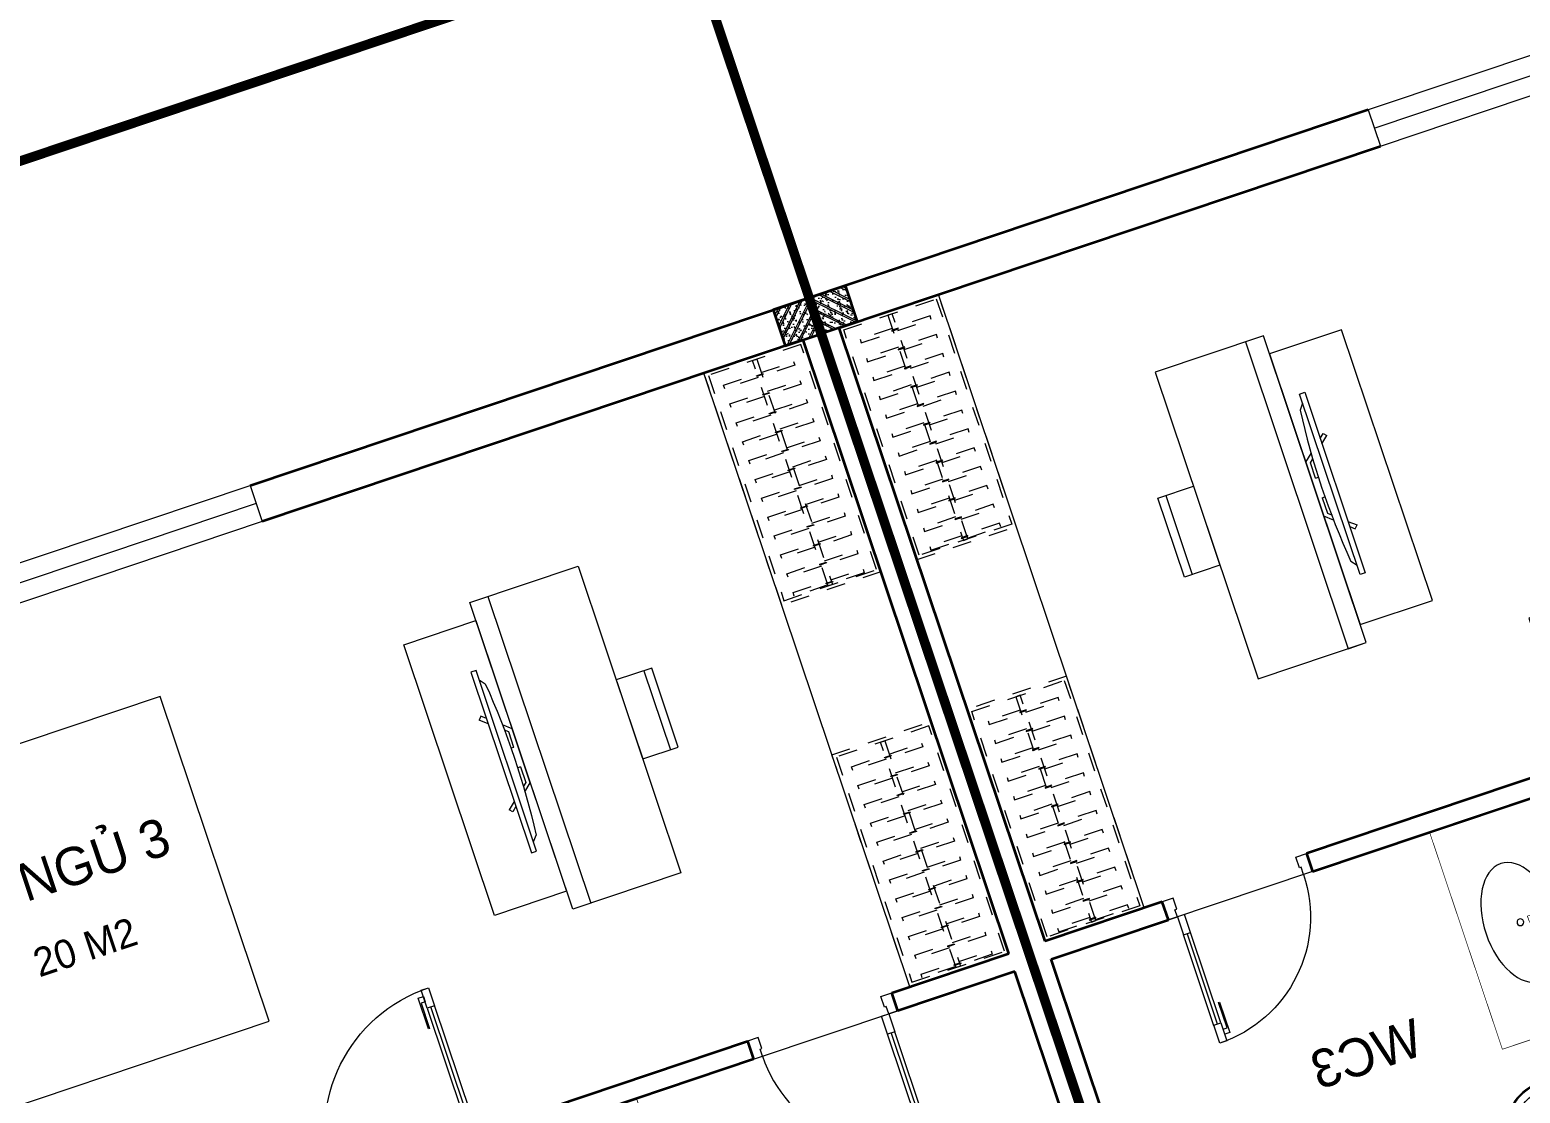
# Model space of a CAD drawing. Header units: metres. Extents: x 568332 to 569219, y 2065964 to 2066430.
# Drawn here: x 568536.01 to 568543.84, y 2066233.18 to 2066238.77 of the extents above; entities that cross this region are included whole.
import ezdxf

# ---------------------------------------------------------------- set-up
doc = ezdxf.new("R2010")
doc.units = ezdxf.units.M
for name, pattern in [('$AUDIT_BAD_LTYPE2', [0]), ('HIDDEN', [0.375, 0.25, -0.125]), ('X-5M-G-MB PHONGNGU$0$HIDDEN2', [0.1875, 0.125, -0.0625]), ('xref-thap C (mb tang 32-2)$0$HIDDEN', [0.375, 0.25, -0.125])]:
    doc.linetypes.add(name, pattern=pattern)
doc.layers.get('0').update_dxf_attribs({"linetype": 'CONTINUOUS'})
doc.layers.get('DEFPOINTS').update_dxf_attribs({"linetype": 'CONTINUOUS'})
for name, color, linetype, lineweight in [('-CONCRETE', 1, 'CONTINUOUS', 35), ('-DIM', 9, 'CONTINUOUS', 13), ('-DOOR', 137, 'CONTINUOUS', 9), ('-FURNITURE', 46, 'CONTINUOUS', 9), ('-HATCH', 8, 'CONTINUOUS', 5), ('-LINE1', 7, 'CONTINUOUS', 18), ('-STEEL1', 1, 'CONTINUOUS', 35), ('-WALL', 4, 'CONTINUOUS', 35), ('TEXT25', 2, 'CONTINUOUS', 13)]:
    doc.layers.add(name, color=color, linetype=linetype, lineweight=lineweight)
doc.styles.add('SVN_AVO_thuong', font='')
doc.styles.add('T1', font='', dxfattribs={"height": 200})
doc.styles.get('SVN_AVO_thuong').set_extended_font_data('SVN-Avo')
doc.styles.get('T1').set_extended_font_data('VNgeometric Light')

# ---------------------------------------------------------------- blocks, each defined once
blk = doc.blocks.new('1800X2000')
at = {"layer": '-FURNITURE'}
blk.add_line((325497.3064970744, 17765.29446492715), (325497.3064973904, 19565.2944651944), dxfattribs=at)
for points in [[(323997.3057774993, 19565.2944651944), (325997.3064971831, 19565.2944651944), (325997.3064971831, 17765.29446484288), (323997.3057774993, 17765.29446484288)], [(325612.9490047574, 19390.79434491032), (325919.0064973457, 19390.79434491032), (325919.0064973457, 18691.29434485664), (325612.9490047574, 18691.29434485664)], [(325612.9490046239, 18629.79434491026), (325919.0064972151, 18629.79434491026), (325919.0064972151, 17946.79434485664), (325612.9490046239, 17946.79434485664)]]:
    blk.add_lwpolyline(points, close=True, dxfattribs=at)
blk = doc.blocks.new('A$C18091ED7')
for p, q in [((9.957147995010018e-09, -42.13376978135784), (0, -3.786117304116488e-07)), ((146.1412317672475, -26.59467297248193), (179.181621938591, -26.59467296488583)), ((146.1412317672475, -26.59467297248193), (146.1412317680188, -30.17859706786112)), ((146.1412317680188, -30.17859706786112), (165.7503655985456, -30.17859706340823)), ((153.0594147269658, -36.79204952501459), (146.1412317680188, -30.17859706786112)), ((152.3191092506386, -2.717133611440659e-07), (152.3191092568413, -26.59467297093943)), ((152.3191092506386, -2.717133611440659e-07), (179.1816219322718, -2.654269337654114e-07)), ((153.0594147269658, -36.79204952501459), (165.7503656001572, -36.79204952192958)), ((153.0594147275151, -39.73033438943094), (153.0594147269658, -36.79204952501459)), ((153.0594147275151, -39.73033438943094), (178.4413164740145, -39.73033438349376)), ((153.0594147275151, -39.73033438943094), (178.4413164740145, -39.73033438349376)), ((153.0594147275151, -39.73033438943094), (153.0594147281554, -42.13376974494895)), ((185.3594994290725, -30.17859705851879), (165.7503655985456, -30.17859706340823)), ((178.4413164733487, -36.79204951884458), (165.7503656001572, -36.79204952192958)), ((185.3594994290725, -30.17859705851879), (178.4413164733487, -36.79204951884458)), ((178.4413164733487, -36.79204951884458), (178.4413164740145, -39.73033438349376)), ((178.4413164740145, -39.73033438349376), (178.4413164746547, -42.1337697392446)), ((179.1816219322718, -2.654269337654114e-07), (179.181621938591, -26.59467296488583)), ((179.181621938591, -26.59467296488583), (185.3594994283012, -26.59467296337243)), ((185.3594994283012, -26.59467296337243), (185.3594994290725, -30.17859705851879)), ((-83.25994817525861, -267.3592828898691), (-83.259948167517, -299.9634285944048)), ((-83.25994817257379, -278.4883151478134), (-83.25994817046012, -287.6388527823146)), ((-60.91100930959874, -290.0299398849311), (-83.25994816994717, -290.0299398901407)), ((-62.88950393904452, -265.3807882612164), (-81.28145355204106, -265.3807882657275)), ((-60.91100931491019, -267.3592828844266), (-60.91100930728498, -299.9634285889624)), ((60.9110093945892, -267.3592828557594), (60.9110094022144, -299.9634285600623)), ((60.91100939990065, -290.029939856031), (83.25994826024908, -290.0299398510542)), ((62.88950401780676, -265.3807882316178), (81.2814536308033, -265.3807882273395)), ((83.25994825493763, -267.3592828505498), (83.25994826256283, -299.9634285550856)), ((83.25994825750604, -278.488315108727), (83.2599482596197, -287.6388527429954)), ((165.3959958605519, -261.9873972070927), (165.3959958671003, -289.7349902229907)), ((167.8691141396885, -259.5142789271486), (228.0810223811895, -259.5142789128586)), ((167.8691141472664, -292.2081085020036), (206.7175896017579, -292.2081084926904)), ((230.5541406641933, -274.3229751045001), (230.5541406613593, -261.9873971916386))]:
    blk.add_line(p, q)
for points in [[(230.0000000517721, -218.5046414944518, -0.1374073801801567), (225.4781190853137, -234.6482587013161), (221.7949787454636, -240.7070387715066, -0.2360805181595358), (198.2560902649639, -255.4947853636986, -0.0519608230665726), (-198.2560901437319, -255.4947854572965, -0.236080518165078), (-221.7949786317113, -240.7070388760185), (-225.4781189743626, -234.6482588077488, -0.1374073801809237), (-229.9999999484608, -218.5046416030382), (-229.9999999831671, -71.98694829508895, -0.1989123673786679), (-226.3782021181105, -63.2431547633314), (-208.8906150607545, -45.75556769772083, -0.1989123673792025), (-200.1468215308087, -42.13376982865157), (9.971699910238385e-09, -42.13376978135784), (200.1468215506357, -42.13376973403501, -0.1989123673792025), (208.8906150822841, -45.75556759897154), (226.3782021480001, -63.24315465634572, -0.1989123673791691), (230.0000000170658, -71.98694818626973)], [(144.14367173758, -618.9627606730501, -0.2124047892419209), (26.30999211127346, -734.491494372196, -0.0276853236339062), (-0.5628229983012716, -738.609219571983, -0.0222792448073508), (-26.30999181118386, -734.4914943844487, -0.2124047892421136), (-144.1436714920528, -618.9627607410075, -0.1427957259999892), (-167.2376623962118, -428.0139674870588, -0.0930051380368448), (-127.9331820271946, -309.1271633332653, -0.2564387014614383), (-111.240849547703, -299.9634286007786), (4.746470949612558e-08, -299.9634285748762), (111.2408496426324, -299.9634285482753, -0.2564387014619951), (127.933182126606, -309.1271632729331, -0.0930051380368741), (167.2376625517572, -428.0139674081001, -0.1427957260000456)]]:
    blk.add_lwpolyline(points, format="xyb", close=True)
at = {"linetype": 'xref-thap C (mb tang 32-2)$0$HIDDEN', "ltscale": 100}
blk.add_lwpolyline([(61.00044987679576, -669.0176259216969, -0.1990312026443698), (1.417429302819073e-07, -698.769823720475, -0.1990312026443799), (-61.00044960746891, -669.0176259504806, -0.2189240232571595), (-131.9321382956405, -478.313622940972, -0.1537914605682739), (-112.4681372026971, -403.989815428853, -0.2367011859554165), (5.876427167095244e-08, -347.5870280214876, -0.2367011859554843), (112.4681373467611, -403.9898153757968, -0.1537914605681893), (131.9321384748619, -478.313622878748, -0.2189240232571754)], format="xyb", close=True, dxfattribs=at)
blk.add_circle((165.7503656100234, -78.39166221523192), 13.90362011701458)
for centre, radius, start, end in [((-81.28145355158267, -267.3592828894034), 1.978494623656905, 90.00000001354867, 180.0000000133402), ((-62.88950393858613, -267.3592828848923), 1.978494623656905, 1.334021322268115e-08, 90.00000001354867), ((62.88950401826514, -267.3592828552937), 1.978494623656905, 90.00000001354867, 180.0000000133402), ((81.28145363126168, -267.3592828510155), 1.978494623656905, 1.334021322268115e-08, 90.00000001354867), ((167.8691141402633, -261.9873972065106), 2.473118279571131, 90.00000001354867, 180.0000000133402), ((167.8691141466952, -289.7349902224087), 2.473118279571131, 180.0000000133402, 270.0000000135486), ((206.717589598069, -276.6690117186226), 15.53909677420133, 270.0000000135486, 306.4658507565522), ((168.3527972659103, -224.7572911087773), 80.08895368617857, 306.4658507565522, 320.3122930343796), ((228.0810223845983, -274.3229751050822), 2.473118279571131, 320.3122930343796, 1.334021322268115e-08)]:
    blk.add_arc(centre, radius, start, end)
for points, knots in [([(-155.6468228230951, -259.4535552573798), (-156.6353001506941, -267.2522313103836), (-164.2940232875517, -328.394745314552), (-169.1545302536251, -385.0939582949213), (-183.68571763406, -527.7705276800843), (-135.602968026873, -679.1126648240606), (-50.29344375100118, -735.2493608418445), (-19.70048385594782, -741.0901266933652), (1.531116140540689e-07, -743.6724421556864)], [130.6139379315478, 130.6139379315478, 130.6139379315478, 130.6139379315478, 152.8521090939923, 311.1293507817257, 417.703951170228, 561.3833927516608, 697.6926317810714, 710.812262267882, 710.812262267882, 710.812262267882, 710.812262267882]), ([(155.6468228994709, -259.4535551877343), (156.6353002305841, -267.2522312389628), (164.2940233960289, -328.3947452375724), (169.1545303888706, -385.0939582149149), (183.6857178367027, -527.7705275934422), (135.6029683008201, -679.1126647599449), (50.29344405157826, -735.2493608178338), (19.70048415924612, -741.0901266841101), (1.530679583083838e-07, -743.6724421554536)], [130.613937934949, 130.613937934949, 130.613937934949, 130.613937934949, 152.8521090939923, 311.1293507817257, 417.703951170228, 561.3833927516608, 697.6926317810714, 710.812262267882, 710.812262267882, 710.812262267882, 710.812262267882])]:
    blk.add_open_spline(points, degree=3, knots=knots)
blk = doc.blocks.new('Sink_Cicle')
blk.add_lwpolyline([(17.49999987077899, -50.00226151314564), (-17.49999987077899, -49.99773848685436), (-17.51615354442038, -252.2967581441626), (17.48384613892995, -252.3012811850058)], close=True)
blk.add_circle((0, -300), 17.5)
at = {"layer": 'DEFPOINTS'}
blk.add_line((0, -100), (0, 0), dxfattribs=at)
blk.add_wipeout([(17.499999870775355, -50.00226151314928), (-17.49999987078263, -49.99773848685436), (-17.516153544427652, -252.29675814416623), (17.48384613892631, -252.3012811850058)])
at = {"layer": '-FURNITURE', "linetype": 'Continuous'}
blk.add_ellipse((0, -300), major_axis=(-325, 0), ratio=0.5846153846153846, dxfattribs=at)
blk.add_line((-17.51421511289664, -237.2967582757119), (17.48578462866135, -237.3012813020032))
blk = doc.blocks.new('*U228')
at = {"ltscale": 300}
blk.add_lwpolyline([(0, 0), (1200.967721562141, 0), (1200.967721562141, -600), (0, -600)], close=True, dxfattribs=at)
blk.add_wipeout([(0, 7.275957614183426e-12), (1200.9677215621323, 7.275957614183426e-12), (1200.9677215621323, -600), (0, -600)], dxfattribs=at)
blk.add_blockref('Sink_Cicle', (600.4838607810707, 0), dxfattribs=at)
blk = doc.blocks.new('*U148')
at = {"linetype": '$AUDIT_BAD_LTYPE2'}
for p, q in [((70, 100), (69.99999999999999, 600.0000000000018)), ((89.99999999999999, 600.0000000000018), (90, 100))]:
    blk.add_line(p, q, dxfattribs=at)
for points in [[(49.99999999999999, 600.0000000000018), (89.99999999999999, 600.0000000000018), (89.99999999999999, 700.0000000000018), (49.99999999999999, 700.0000000000018), (49.99999999999999, 600.0000000000018)], [(49.99999999999999, 602.9059272893373), (50, 100)], [(50, 100), (90, 100), (90, 0), (50, 0), (50, 100)]]:
    blk.add_lwpolyline(points)
for points in [[(118.2698876160139, 494.515618111911), (118.2698876160139, 664.1349438079942), (89.99999999999999, 664.1349438079942), (89.99999999999999, 635.8650561920094), (112.6159100928053, 635.8650561920094), (112.6159100928053, 494.515618111911)], [(0, 0), (50, 0), (50, -40), (60, -40), (60, -99.99998804123416), (0, -99.99998804123416)], [(800.0000000000018, 7.105427357600876e-15), (750.0000000000018, 7.105427357600876e-15), (750.0000000000018, -40), (740.0000000000018, -40), (740.0000000000018, -99.99998804123415), (800.0000000000018, -99.99998804123415)]]:
    blk.add_lwpolyline(points, close=True)
at = {"linetype": '$AUDIT_BAD_LTYPE2', "ltscale": 0.3}
blk.add_arc((50, 0), 700.0000000000018, 0, 90, dxfattribs=at)
blk = doc.blocks.new('*U149')
at = {"linetype": '$AUDIT_BAD_LTYPE2'}
for p, q in [((70, 100), (70, 699.9999999999982)), ((90, 699.9999999999982), (90, 100))]:
    blk.add_line(p, q, dxfattribs=at)
for points in [[(50, 699.9999999999982), (90, 699.9999999999982), (90, 799.9999999999982), (50, 799.9999999999982), (50, 699.9999999999982)], [(50, 702.9059272893337), (50, 100)], [(50, 100), (90, 100), (90, 0), (50, 0), (50, 100)]]:
    blk.add_lwpolyline(points)
for points in [[(118.2698876160139, 594.5156181119073), (118.2698876160139, 764.1349438079906), (90, 764.1349438079906), (90, 735.8650561920058), (112.6159100928053, 735.8650561920058), (112.6159100928053, 594.5156181119073)], [(0, 0), (50, 0), (50, -40), (60, -40), (60, -99.99999999999272), (0, -99.99999999999272)], [(899.9999999999982, 1.3252863207713e-28), (849.9999999999982, 1.3252863207713e-28), (849.9999999999982, -40.00000000000001), (839.9999999999982, -40.00000000000001), (839.9999999999982, -99.99999999999272), (899.9999999999982, -99.99999999999272)]]:
    blk.add_lwpolyline(points, close=True)
at = {"linetype": '$AUDIT_BAD_LTYPE2', "ltscale": 0.3}
blk.add_arc((50, 0), 799.9999999999982, 0, 90, dxfattribs=at)
blk = doc.blocks.new('XR.MB.LM123$0$tvi 1')
blk.add_lwpolyline([(28.54445810673496, -2.291926648467779e-10), (28.54445810673496, -999.9999999999964), (-7.275957614183426e-12, -1000), (0, 0)], close=True)
for points in [[(28.54445810680045, -50.31958968611434), (52.37372755713295, -80.86315460130209)], [(-24.09820395050338, -235.5599978379832), (-39.09879504836863, -251.7939635238108)], [(0, -284.7849796677438), (-39.09879504836863, -251.7939635238108)], [(0, -255.9952397129928), (-24.09820395050338, -235.5599978379832)], [(69.66229681991535, -315.0836646851385), (111.1934016081432, -350.2927865858655), (111.193401608034, -649.712917566063), (69.68611289083492, -684.9110379843005)], [(89.09002233762294, -445.7449799550195), (89.09002233762294, -359.9578938602899), (70.91298945683957, -344.6203678706661)], [(89.09002233762294, -445.7449799550195), (73.49991829216015, -445.7449799550232)], [(89.09002233768115, -554.2550200447404), (89.09002233773936, -640.0421061392371), (70.91298945678864, -655.3796321293303)], [(89.09002233768115, -554.2550200447404), (73.49991829216015, -554.2550200447404)], [(0, -715.2150203320198), (-39.09879504836863, -748.2060364759491)], [(-24.09820395050338, -764.4400021620095), (-39.09879504836863, -748.2060364759491)], [(0, -744.004760287), (-24.09820395050338, -764.4400021620095)], [(28.54445810674224, -949.680410313882), (52.37372755713295, -919.1368453984578)]]:
    blk.add_lwpolyline(points)
blk.add_arc((-4025.16618952866, -499.9999999999964), 4099.025185406737, 354.1310878512652, 5.868912148527433)
blk = doc.blocks.new('*U205')
at = {"linetype": 'X-5M-G-MB PHONGNGU$0$HIDDEN2'}
for points in [[(0, 600.0000000004657), (0, 0), (1401.697562136169, -4.603379542393737e-10), (1401.697562136169, 600.0000000000053)], [(1381.697562136169, 579.999661371932), (1381.697562136169, 19.99966137193211), (20, 20.00000000046566), (20, 580.0000000004657)], [(1381.697562136169, 286.6991212950142), (1381.697562136169, 313.099121294921), (20, 313.0991212953813), (19.99999859370291, 286.6991212952417)], [(113.7817614636733, 319.1750910408318), (109.4317788550979, 319.1750910408318), (109.4317788550979, 280.441767644881), (113.7817614636733, 280.441767644881)], [(227.7817614636733, 319.1750910407849), (223.4317788550979, 319.1750910407849), (223.4317788550979, 280.4417676448341), (227.7817614636733, 280.4417676448341)], [(341.7817614636733, 319.175091040738), (337.4317788550979, 319.175091040738), (337.4317788550979, 280.4417676447872), (341.7817614636733, 280.4417676447872)], [(455.7817614636733, 319.1750910406911), (451.4317788550979, 319.1750910406911), (451.4317788550979, 280.4417676447403), (455.7817614636733, 280.4417676447403)], [(569.7817614636733, 319.1750910406442), (565.431778855098, 319.1750910406442), (565.431778855098, 280.4417676446934), (569.7817614636733, 280.4417676446934)], [(683.7817614636733, 319.1750910405973), (679.431778855098, 319.1750910405973), (679.431778855098, 280.4417676446465), (683.7817614636733, 280.4417676446465)], [(797.7817614636733, 319.1750910405504), (793.431778855098, 319.1750910405504), (793.431778855098, 280.4417676445996), (797.7817614636733, 280.4417676445996)], [(911.7817614636733, 319.1750910405035), (907.431778855098, 319.1750910405035), (907.431778855098, 280.4417676445527), (911.7817614636733, 280.4417676445527)], [(1025.781761463673, 319.1750910404566), (1021.431778855098, 319.1750910404566), (1021.431778855098, 280.4417676445057), (1025.781761463673, 280.4417676445057)], [(1139.781761463673, 319.1750910404097), (1135.431778855098, 319.1750910404097), (1135.431778855098, 280.4417676444588), (1139.781761463673, 280.4417676444588)], [(1253.781761463673, 319.1750910403628), (1249.431778855098, 319.1750910403628), (1249.431778855098, 280.4417676444119), (1253.781761463673, 280.4417676444119)], [(1367.781761463673, 319.1750910403159), (1363.431778855098, 319.1750910403159), (1363.431778855098, 280.441767644365), (1367.781761463673, 280.441767644365)]]:
    blk.add_lwpolyline(points, close=True, dxfattribs=at)
for points in [[(122.2409142897814, 313.1103512093413), (122.2409142897814, 515.2497102723445), (100.1765458012815, 515.2497102723445), (100.1765458012815, 313.1103512093413)], [(236.2409142897814, 313.1103512092944), (236.2409142897814, 515.2497102722975), (214.1765458012815, 515.2497102722975), (214.1765458012815, 313.1103512092944)], [(350.2409142897814, 313.1103512092475), (350.2409142897814, 515.2497102722507), (328.1765458012815, 515.2497102722507), (328.1765458012815, 313.1103512092475)], [(464.2409142897814, 313.1103512092006), (464.2409142897814, 515.2497102722037), (442.1765458012815, 515.2497102722037), (442.1765458012815, 313.1103512092006)], [(578.2409142897814, 313.1103512091537), (578.2409142897814, 515.2497102721569), (556.1765458012815, 515.2497102721569), (556.1765458012815, 313.1103512091537)], [(692.2409142897814, 313.1103512091068), (692.2409142897814, 515.24971027211), (670.1765458012815, 515.24971027211), (670.1765458012815, 313.1103512091068)], [(806.2409142897814, 313.1103512090599), (806.2409142897814, 515.249710272063), (784.1765458012815, 515.249710272063), (784.1765458012815, 313.1103512090599)], [(920.2409142897814, 313.110351209013), (920.2409142897814, 515.2497102720162), (898.1765458012815, 515.2497102720162), (898.1765458012815, 313.110351209013)], [(1034.240914289781, 313.1103512089661), (1034.240914289781, 515.2497102719692), (1012.176545801281, 515.2497102719692), (1012.176545801281, 313.1103512089661)], [(1148.240914289781, 313.1103512089192), (1148.240914289781, 515.2497102719224), (1126.176545801281, 515.2497102719224), (1126.176545801281, 313.1103512089192)], [(1262.240914289781, 313.1103512088723), (1262.240914289781, 515.2497102718754), (1240.176545801281, 515.2497102718754), (1240.176545801281, 313.1103512088723)], [(1376.240914289781, 313.1103512088254), (1376.240914289781, 515.2497102718285), (1354.176545801281, 515.2497102718285), (1354.176545801281, 313.1103512088254)], [(100.1765458012815, 286.7103512094345), (100.1765458012815, 92.0852110228024), (122.2409142897814, 92.0852110228024), (122.2409142897814, 286.7103512094345)], [(214.1765458012815, 286.7103512093876), (214.1765458012815, 92.08521102275549), (236.2409142897814, 92.08521102275549), (236.2409142897814, 286.7103512093876)], [(328.1765458012815, 286.7103512093407), (328.1765458012815, 92.08521102270858), (350.2409142897814, 92.08521102270858), (350.2409142897814, 286.7103512093407)], [(442.1765458012815, 286.7103512092938), (442.1765458012815, 92.08521102266168), (464.2409142897814, 92.08521102266168), (464.2409142897814, 286.7103512092938)], [(556.1765458012815, 286.7103512092469), (556.1765458012815, 92.08521102261477), (578.2409142897814, 92.08521102261477), (578.2409142897814, 286.7103512092469)], [(670.1765458012815, 286.7103512092), (670.1765458012815, 92.08521102256786), (692.2409142897814, 92.08521102256786), (692.2409142897814, 286.7103512092)], [(784.1765458012815, 286.7103512091531), (784.1765458012815, 92.08521102252095), (806.2409142897814, 92.08521102252095), (806.2409142897814, 286.7103512091531)], [(898.1765458012815, 286.7103512091062), (898.1765458012815, 92.08521102247404), (920.2409142897814, 92.08521102247404), (920.2409142897814, 286.7103512091062)], [(1012.176545801281, 286.7103512090592), (1012.176545801281, 92.08521102242715), (1034.240914289781, 92.08521102242715), (1034.240914289781, 286.7103512090592)], [(1126.176545801281, 286.7103512090123), (1126.176545801281, 92.08521102238024), (1148.240914289781, 92.08521102238024), (1148.240914289781, 286.7103512090123)], [(1240.176545801281, 286.7103512089654), (1240.176545801281, 92.08521102233333), (1262.240914289781, 92.08521102233333), (1262.240914289781, 286.7103512089654)], [(1354.176545801281, 286.7103512089186), (1354.176545801281, 92.08521102228642), (1376.240914289781, 92.08521102228642), (1376.240914289781, 286.7103512089186)]]:
    blk.add_lwpolyline(points, dxfattribs=at)
blk = doc.blocks.new('X-5M-G-MB PHONGNGU$0$A$C25DB0C3F')
at = {"elevation": -1.640194e-10}
for points in [[(197.042397281708, 437.8598038521595), (197.0369402521756, -4.041241481900215e-06), (2.670008689165115e-05, 0.002451622160151601), (0.005483729648403823, 437.8622595155612)], [(0.005483729648403823, 437.8622595155612), (197.0369402521756, 437.8622595153283), (197.0369402521756, -4.041241481900215e-06), (0.005483729648403823, -4.041226929984987e-06)]]:
    blk.add_lwpolyline(points, close=True, dxfattribs=at)
at = {"elevation": -1.640194e-10, "flags": 128}
blk.add_lwpolyline([(43.79146451898851, 437.8617138124537), (43.78600748942699, 0.001905919052660465)], dxfattribs=at)
blk = doc.blocks.new('18x35')
at = {"layer": '-HATCH'}
h = blk.add_hatch(dxfattribs=at)
h.set_pattern_fill('CHAU-01', color=256, scale=10, angle=-1.272221872585407e-14, pattern_type=2)
h.set_pattern_definition([(49.99999999999999, (0, 0), (71.72601826007535, -6.275213498259527), [7.5, -82.5]), (355, (0, 0), (-13.87513336129999, 75.21921337000119), [6, -66]), (100.4514, (5.977167999997619, -0.5229339999999638), (57.85093817140217, 68.94395420609534), [6.374019000000001, -70.1142112]), (46.18419999999998, (0, 20), (106.7241048625644, -16.55190143290183), [11.25, -123.75]), (96.63559999999998, (8.89367449999554, 18.62066930000003), (93.46627055487036, 97.41178709004416), [9.561028799999994, -105.1713]), (351.1842, (0, 20), (93.46619451336275, 97.41186009253245), [9, -99]), (20.99999999999998, (10, 15), (59.69070521184616, -40.2618890665339), [7.5, -82.5]), (326.0000000000001, (10, 15), (24.33153319215819, 72.5150045046853), [6, -66]), (71.45139999999999, (14.97422329999972, 11.64483940000002), (84.022262858149, 32.25304967099522), [6.374019000000001, -70.1142112]), (37.49999999999998, (0, 0), (1.215985531729074, 33.28938538313115), [0, -65.19999999999999, 0, -67, 0, -66.25]), (7.499999999999987, (0, 0), (26.30695374421487, 39.44117118823602), [0, -38.2, 0, -63.7, 0, -25.25]), (327.5, (-22.30000000000291, 0), (53.3822436172409, -2.255487173437988), [0, -25, 0, -78, 0, -103.5]), (317.5, (-32.30000000000291, 0), (58.31861693423862, 10.01049823323176), [0, -32.5, 0, -51.8, 0, -73.5]), (44.99999999999999, (0, 0), (-30.05203820042826, 30.05203820042828), []), (44.99999999999999, (0, 12.25), (-30.05203820042826, 30.05203820042828), [])])
h.paths.add_polyline_path([(96508.03118051568, 47993.04977023201), (96508.03118051568, 47793.04977023201), (96708.03118051568, 47793.04977023201), (96708.03118051568, 47993.04977023201)])
at = {"layer": '-STEEL1'}
blk.add_lwpolyline([(96508.03118051568, 47793.04977023201), (96708.03118051568, 47793.04977023201), (96708.03118051568, 47993.04977023201), (96508.03118051568, 47993.04977023201)], close=True, dxfattribs=at)
blk = doc.blocks.new('M1-T3')
at = {"layer": '-CONCRETE', "color": 1, "linetype": 'HIDDEN', "ltscale": 10, "const_width": 50}
blk.add_lwpolyline([(191581.7177010371, 50951.98888872014), (197581.6939540912, 50951.98888872005), (197581.7429788466, 30952.01227472891), (191581.7667257926, 30952.01227472891)], close=True, dxfattribs=at)
at = {"layer": '-DOOR'}
for p, q in [((194481.7730198445, 48851.82645140468), (192481.7731005148, 48851.83850879905)), ((196031.6292411817, 45252.1996659822), (196831.629241184, 45252.1996659822))]:
    blk.add_line(p, q, dxfattribs=at)
blk.add_lwpolyline([(194481.7730198445, 48751.81261621359), (192481.7731005148, 48751.82467360799), (192481.7731005148, 48951.83781948856), (194481.7730198445, 48951.82576209419)], close=True, dxfattribs=at)
at = {"layer": '-FURNITURE'}
for p, q in [((195381.7025990961, 46302.25330848403), (195381.7025990961, 48001.71901351876)), ((195381.7025990961, 48001.71901351876), (195481.7025990961, 48001.7190135056)), ((195481.7025990961, 48001.7190135056), (195481.7025990961, 46302.25330847087)), ((195981.7031917982, 46402.25330841825), (195981.7031917982, 46302.2533084051)), ((195481.7025990961, 46302.25330847087), (195381.7025990961, 46302.25330848403))]:
    blk.add_line(p, q, dxfattribs=at)
for points in [[(196931.7111154821, 45352.19966603485), (196931.7404904743, 48752.01443962626), (197481.6527079724, 48752.01443952099), (197481.6233329801, 45352.19966592958)], [(195381.7025985878, 46302.25330853664), (195381.7025990961, 48001.71901351876), (195981.7031920524, 48001.71901341352), (195981.7031915441, 46302.25330843141)], [(194981.7020056314, 46402.12396777522), (194981.7020061397, 47901.84835442049), (195381.702599096, 47901.84835435035), (195381.7025985878, 46402.12396770508)]]:
    blk.add_lwpolyline(points, close=True, dxfattribs=at)
at = {"layer": '-LINE1', "lineweight": 18}
blk.add_lwpolyline([(191581.7411493842, 50951.93153578669), (197581.7174024383, 50951.9315357866), (197581.7664271937, 30951.95492153367), (191581.7901741396, 30951.95492153367)], close=True, dxfattribs=at)
at = {"layer": '-WALL'}
for p, q in [((194481.7730198445, 48951.83150561327), (197581.7223051229, 48951.83150561327)), ((197581.7223051229, 48951.83150561327), (197581.7581737287, 33951.64109416441)), ((197481.7258029776, 48751.83016596167), (194481.7730198445, 48751.83016596167)), ((197481.7258022517, 45352.1996659822), (197481.7258029776, 48751.83016596167)), ((194581.6154890736, 45352.1996659822), (196031.6292411853, 45352.1996659822)), ((196031.6292411853, 45352.1996659822), (196031.6292411818, 45252.1996659822)), ((196831.629241184, 45252.1996659822), (196831.629241184, 45352.1996659822)), ((196831.629241184, 45352.1996659822), (197481.7258022517, 45352.1996659822)), ((197481.7258022634, 45252.1996659822), (196831.629241184, 45252.1996659822)), ((197482.0724672841, 43352.10850639593), (197481.7258022634, 45252.1996659822))]:
    blk.add_line(p, q, dxfattribs=at)
at = {"layer": '-DIM', "xscale": -1, "rotation": 359.9999999899488}
blk.add_blockref('1800X2000', (517679.0581463023, 28486.3924164063), dxfattribs=at)
at = {"layer": '-DOOR', "xscale": -1}
blk.add_blockref('*U149', (194581.6154890617, 45352.1996659822), dxfattribs=at)
at = {"layer": '-DOOR', "rotation": 180}
blk.add_blockref('*U148', (196831.629241184, 45252.199677941), dxfattribs=at)
at = {"layer": '-FURNITURE', "extrusion": (0, 0, -1), "xscale": 0.916666666665974, "yscale": 0.916666666665974, "zscale": -0.916666666665974, "rotation": 270}
for p in [(-197481.7258029776, 48751.83016596167), (-197481.7258029776, 46637.08909793939)]:
    blk.add_blockref('*U205', p, dxfattribs=at)
at = {"layer": '-FURNITURE', "extrusion": (0, 0, -1), "rotation": 179.9963102775916}
blk.add_blockref('XR.MB.LM123$0$tvi 1', (-195270.5413965503, 46651.97614937757), dxfattribs=at)
at = {"layer": '-FURNITURE', "xscale": -1, "rotation": 359.9992859249025}
blk.add_blockref('X-5M-G-MB PHONGNGU$0$A$C25DB0C3F', (196178.7374035049, 46933.0525775386), dxfattribs=at)
at = {"layer": '-FURNITURE', "rotation": 89.99999999999999}
blk.add_blockref('A$C18091ED7', (194739.4216979155, 43649.13640341711), dxfattribs=at)
at = {"layer": '-STEEL1'}
blk.add_blockref('18x35', (100874.0412875377, 958.7451168535081), dxfattribs=at)
at = {"layer": 'TEXT25'}
for s, height, style, p in [('P. NGỦ 3', 200, 'SVN_AVO_thuong', (192343.0115008983, 47251.33461148308)), ('20 M2', 150, 'T1', (192609.5917306195, 46853.72497357968)), ('WC3', 200, 'SVN_AVO_thuong', (195771.5358951675, 44154.18869235304))]:
    blk.add_text(s, height=height, rotation=359.9999999899488, dxfattribs=dict(at, style=style)).set_placement(p)
at = {"layer": '-FURNITURE', "extrusion": (0, 0, -1), "xscale": -1, "zscale": -1, "rotation": 270}
blk.add_blockref('*U228', (-194781.555473851, 44051.23194442007), dxfattribs=at)
at = {"layer": '-WALL'}
blk.add_line((196031.6292411818, 45252.1996659822), (194781.5485264054, 45252.1996659822), dxfattribs=at)
blk = doc.blocks.new('M1-T3.1')
at = {"layer": '-CONCRETE', "color": 1, "linetype": 'HIDDEN', "ltscale": 10, "const_width": 50}
blk.add_lwpolyline([(339345.991792275, 50951.97500556499), (345345.9680453291, 50951.97500556491), (345346.0170700845, 30951.99839157377), (339346.0408170305, 30951.99839157377)], close=True, dxfattribs=at)

msp = doc.modelspace()

# ---------------------------------------------------------------- block references
at = {"layer": '-DIM', "xscale": 0.001, "yscale": 0.001, "zscale": 0.001, "rotation": 18.55152071404751}
msp.add_blockref('M1-T3', (568368.3611501043, 2066128.092976236), dxfattribs=at)

# ---------------------------------------------------------------- next in the draw order: block references
at = {"layer": '-DIM', "xscale": -0.001, "yscale": 0.001, "zscale": 0.001, "rotation": 18.5516401755757}
msp.add_blockref('M1-T3', (568742.9915175814, 2066253.817813231), dxfattribs=at)

# ---------------------------------------------------------------- next in the draw order: block references
at = {"layer": '-DIM', "xscale": -0.001, "yscale": 0.001, "zscale": 0.001, "rotation": 198.5503080682574}
msp.add_blockref('M1-T3.1', (568195.8528223978, 2066177.697259411), dxfattribs=at)

doc.saveas('drawing.dxf')
